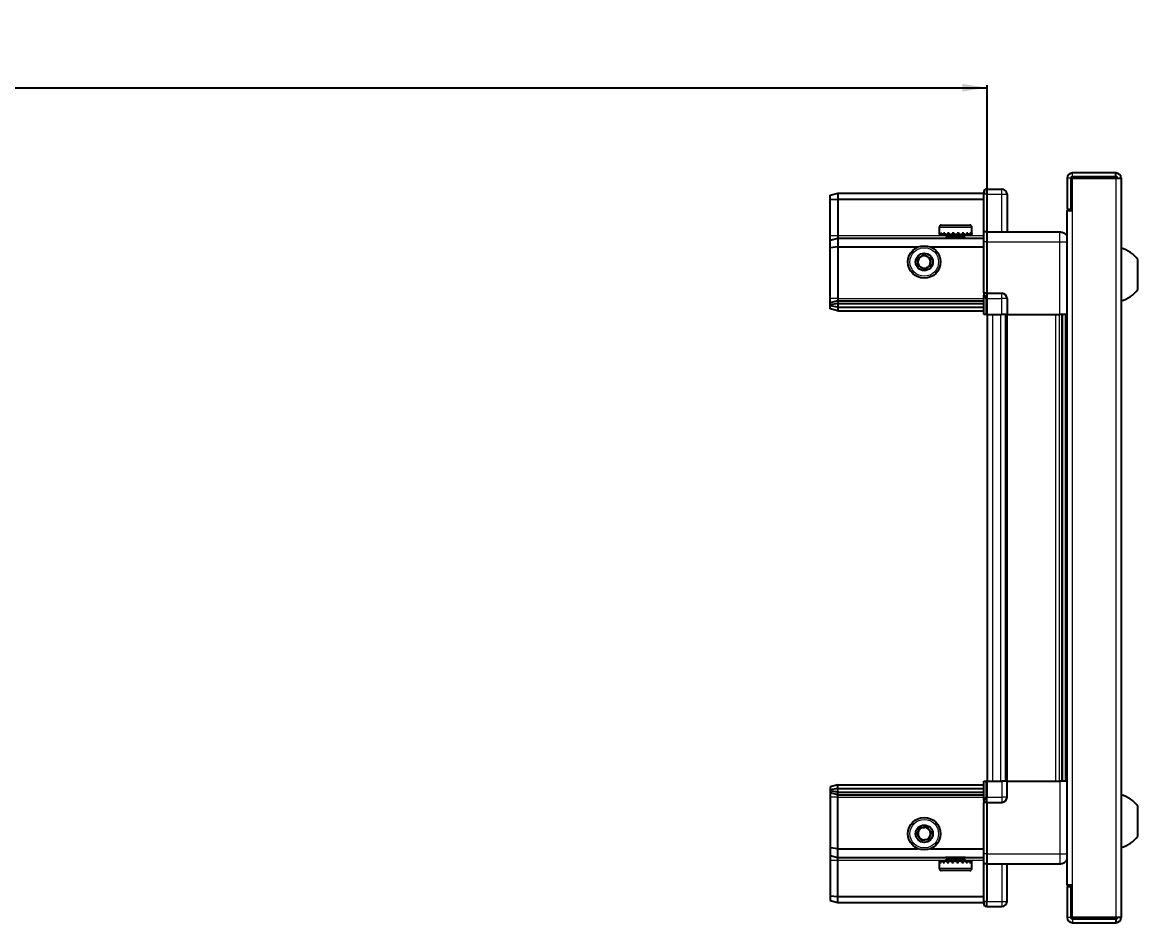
# Model space of a CAD drawing. Header units: millimetres. Extents: x 899 to 3483, y 184 to 1793.
# Drawn here: x 2277.5 to 2722.1, y 1344.4 to 1703.5 of the extents above; entities that cross this region are included whole.
import ezdxf

# ---------------------------------------------------------------- set-up
doc = ezdxf.new("R2010")
doc.units = ezdxf.units.MM
doc.layers.add('FORMAT', color=7, linetype='Continuous')
doc.styles.add('SLDTEXTSTYLE0', font='TXT', dxfattribs={"width": 0.75})
doc.dimstyles.new('SLDDIMSTYLE0', dxfattribs={"dimtxt": 20, "dimasz": 10, "dimexe": 0, "dimexo": 0.0625, "dimgap": 5, "dimtad": 2, "dimdec": 1, "dimrnd": 1e-09, "dimzin": 12, "dimdsep": 46, "dimtxsty": 'SLDTEXTSTYLE0', "dimsah": 1, "dimcen": 0.09, "dimadec": 0, "dimazin": 3, "dimtfac": 1, "dimtofl": 0, "dimtmove": 0, "dimatfit": 3, "dimfxl": 0, "dimfrac": 2, "dimtolj": 1, "dimtzin": 12, "dimarcsym": 0})

# ---------------------------------------------------------------- blocks, each defined once
blk = doc.blocks.new('_D_4')
at = {"layer": 'FORMAT'}
for p, q in [((1762.2, 1586.94), (1762.2, 1678.43)), ((1762.2, 1677.43), (2662.2, 1677.43)), ((2662.2, 1586.94), (2662.2, 1678.43))]:
    blk.add_line(p, q, dxfattribs=at)
for points in [[(1762.2, 1677.43), (1772.2, 1675.9), (1772.2, 1678.97)], [(2662.2, 1677.43), (2652.2, 1678.97), (2652.2, 1675.9)]]:
    blk.add_solid(points, dxfattribs=at)
at = {"layer": 'FORMAT', "insert": (2190.03, 1703.22), "char_height": 20, "attachment_point": 1, "style": 'SLDTEXTSTYLE0'}
blk.add_mtext('900', dxfattribs=at)

msp = doc.modelspace()

# ---------------------------------------------------------------- linework, layer by layer
at = {"color": 7, "linetype": 'Continuous', "lineweight": 25}
for p, q in [((2694.05, 1641.33), (2694.05, 1628.93)), ((2695.55, 1641.33), (2695.55, 1628.93)), ((2696.05, 1628.43), (2696.05, 1641.33)), ((2696.05, 1641.33), (2713.45, 1641.33)), ((2713.45, 1643.43), (2696.15, 1643.43)), ((2713.45, 1641.93), (2696.15, 1641.93)), ((2713.45, 1641.93), (2713.45, 1643.43)), ((2713.45, 1641.33), (2715.55, 1641.33)), ((2715.55, 1641.33), (2715.55, 1346.53)), ((2661.71, 1636.93), (2660.85, 1636.43)), ((2661.71, 1636.93), (2660.85, 1636.43)), ((2660.85, 1636.43), (2660.85, 1634.93)), ((2662.05, 1636.93), (2661.71, 1636.93)), ((2662.05, 1636.93), (2661.71, 1636.93)), ((2662.05, 1636.93), (2662.05, 1636.93)), ((2662.05, 1634.93), (2662.05, 1636.93)), ((2662.05, 1636.93), (2668.05, 1636.93)), ((2599.55, 1634.63), (2602.55, 1635.43)), ((2599.55, 1632.78), (2599.55, 1634.63)), ((2599.55, 1632.78), (2602.55, 1632.93)), ((2599.55, 1618.43), (2599.55, 1632.78)), ((2602.55, 1635.43), (2602.55, 1632.93)), ((2602.55, 1635.43), (2660.85, 1635.43)), ((2602.55, 1632.93), (2602.55, 1618.43)), ((2602.55, 1632.93), (2660.85, 1632.93)), ((2660.85, 1620.13), (2660.85, 1634.93)), ((2662.05, 1634.93), (2662.05, 1620.13)), ((2670.05, 1634.93), (2670.05, 1619.93)), ((2693.95, 1628.43), (2693.95, 1359.43)), ((2693.95, 1628.43), (2696.05, 1628.43)), ((2694.05, 1628.93), (2695.55, 1628.93)), ((2643.05, 1621.83), (2643.05, 1618.93)), ((2643.05, 1618.93), (2643.09, 1618.93)), ((2643.21, 1619.43), (2643.09, 1619.43)), ((2643.09, 1619.43), (2643.09, 1618.93)), ((2643.09, 1618.93), (2643.21, 1618.93)), ((2643.21, 1619.43), (2643.21, 1618.93)), ((2643.21, 1618.93), (2643.62, 1618.93)), ((2643.96, 1619.43), (2643.62, 1619.43)), ((2643.62, 1619.43), (2643.62, 1618.93)), ((2643.62, 1618.93), (2643.96, 1618.93)), ((2643.85, 1622.63), (2655.25, 1622.63)), ((2643.96, 1619.43), (2643.96, 1618.93)), ((2643.96, 1618.93), (2644.73, 1618.93)), ((2645.25, 1619.43), (2644.73, 1619.43)), ((2644.73, 1619.43), (2644.73, 1618.93)), ((2644.73, 1618.93), (2645.25, 1618.93)), ((2645.15, 1618.93), (2645.15, 1618.83)), ((2645.15, 1618.83), (2653.95, 1618.83)), ((2645.25, 1619.43), (2645.25, 1618.93)), ((2645.25, 1618.93), (2646.31, 1618.93)), ((2646.97, 1619.43), (2646.31, 1619.43)), ((2646.31, 1619.43), (2646.31, 1618.93)), ((2646.31, 1618.93), (2646.97, 1618.93)), ((2646.97, 1619.43), (2646.97, 1618.93)), ((2646.97, 1618.93), (2648.21, 1618.93)), ((2648.94, 1619.43), (2648.21, 1619.43)), ((2648.21, 1619.43), (2648.21, 1618.93)), ((2648.21, 1618.93), (2648.64, 1618.93)), ((2648.64, 1619.43), (2648.64, 1618.93)), ((2648.94, 1619.43), (2648.94, 1618.93)), ((2648.94, 1618.93), (2650.24, 1618.93)), ((2650.97, 1619.43), (2650.24, 1619.43)), ((2650.24, 1619.43), (2650.24, 1618.93)), ((2650.51, 1619.43), (2650.51, 1618.93)), ((2650.51, 1618.93), (2650.97, 1618.93)), ((2650.97, 1619.43), (2650.97, 1618.93)), ((2650.97, 1618.93), (2652.2, 1618.93)), ((2652.86, 1619.43), (2652.2, 1619.43)), ((2652.2, 1619.43), (2652.2, 1618.93)), ((2652.2, 1618.93), (2652.86, 1618.93)), ((2652.86, 1619.43), (2652.86, 1618.93)), ((2652.86, 1618.93), (2653.91, 1618.93)), ((2654.43, 1619.43), (2653.91, 1619.43)), ((2653.91, 1619.43), (2653.91, 1618.93)), ((2653.91, 1618.93), (2654.43, 1618.93)), ((2653.95, 1618.83), (2653.95, 1618.93)), ((2654.43, 1619.43), (2654.43, 1618.93)), ((2654.43, 1618.93), (2655.18, 1618.93)), ((2655.52, 1619.43), (2655.18, 1619.43)), ((2655.18, 1619.43), (2655.18, 1618.93)), ((2655.18, 1618.93), (2655.52, 1618.93)), ((2655.52, 1619.43), (2655.52, 1618.93)), ((2655.52, 1618.93), (2655.91, 1618.93)), ((2656.02, 1619.43), (2655.91, 1619.43)), ((2655.91, 1619.43), (2655.91, 1618.93)), ((2655.91, 1618.93), (2656.02, 1618.93)), ((2656.02, 1619.43), (2656.02, 1618.93)), ((2656.02, 1618.93), (2656.05, 1618.93)), ((2656.05, 1618.93), (2656.05, 1621.83)), ((2660.85, 1619.93), (2660.85, 1620.13)), ((2662.05, 1619.93), (2660.85, 1619.93)), ((2660.85, 1615.93), (2660.85, 1619.93)), ((2662.05, 1620.13), (2662.05, 1619.93)), ((2662.05, 1619.93), (2662.05, 1615.93)), ((2662.05, 1619.93), (2691.05, 1619.93)), ((2599.55, 1616.63), (2599.55, 1618.43)), ((2599.55, 1616.63), (2602.55, 1617.43)), ((2599.55, 1613.6), (2599.55, 1616.63)), ((2602.55, 1618.43), (2602.55, 1617.43)), ((2602.55, 1617.43), (2602.55, 1613.93)), ((2602.55, 1617.43), (2660.85, 1617.43)), ((2645.55, 1618.43), (2646.24, 1617.95)), ((2645.55, 1618.43), (2653.55, 1618.43)), ((2646.24, 1617.95), (2645.55, 1617.47)), ((2645.55, 1617.47), (2645.55, 1617.43)), ((2645.55, 1617.47), (2653.55, 1617.47)), ((2646.24, 1617.95), (2652.86, 1617.95)), ((2652.86, 1617.95), (2653.55, 1618.43)), ((2653.55, 1617.47), (2652.86, 1617.95)), ((2653.55, 1617.43), (2653.55, 1617.47)), ((2660.85, 1595.63), (2660.85, 1615.93)), ((2662.05, 1615.93), (2662.05, 1595.63)), ((2602.55, 1613.93), (2599.55, 1613.6)), ((2599.55, 1593.43), (2599.55, 1613.6)), ((2602.55, 1613.93), (2602.55, 1593.43)), ((2602.55, 1613.93), (2634.55, 1613.93)), ((2639.55, 1613.93), (2660.85, 1613.93)), ((2722.15, 1596.93), (2722.15, 1608.93)), ((2599.55, 1591.63), (2599.55, 1593.43)), ((2602.55, 1592.43), (2599.55, 1591.63)), ((2602.55, 1593.43), (2602.55, 1592.43)), ((2602.55, 1592.43), (2602.55, 1591.43)), ((2602.55, 1592.43), (2660.85, 1592.43)), ((2660.85, 1595.43), (2660.85, 1595.63)), ((2662.05, 1595.43), (2660.85, 1595.43)), ((2660.85, 1595.43), (2660.85, 1594.76)), ((2660.85, 1586.93), (2660.85, 1594.76)), ((2661.71, 1593.43), (2661.71, 1586.93)), ((2662.05, 1595.63), (2662.05, 1595.43)), ((2662.05, 1593.43), (2662.05, 1595.43)), ((2662.05, 1593.43), (2662.05, 1595.43)), ((2662.05, 1595.43), (2668.05, 1595.43)), ((2662.05, 1593.43), (2662.05, 1586.93)), ((2670.05, 1593.43), (2670.05, 1586.93)), ((2599.55, 1590.89), (2599.55, 1591.63)), ((2602.55, 1591.43), (2599.55, 1590.89)), ((2599.55, 1590.39), (2599.55, 1590.89)), ((2602.55, 1589.93), (2599.55, 1590.39)), ((2599.55, 1589.24), (2599.55, 1590.39)), ((2602.55, 1588.43), (2599.55, 1589.24)), ((2602.55, 1591.43), (2660.85, 1591.43)), ((2602.55, 1591.43), (2602.55, 1589.93)), ((2602.55, 1589.93), (2602.55, 1588.43)), ((2602.55, 1589.93), (2660.85, 1589.93)), ((2602.55, 1588.43), (2660.85, 1588.43)), ((2661.71, 1586.93), (2660.85, 1586.93)), ((2662.05, 1586.93), (2661.71, 1586.93)), ((2662.05, 1586.93), (2668.05, 1586.93)), ((2662.2, 1586.93), (2662.2, 1400.93)), ((2670.05, 1586.93), (2668.05, 1586.93)), ((2669.4, 1586.93), (2669.4, 1400.93)), ((2670.05, 1586.93), (2691.05, 1586.93)), ((2692.07, 1400.93), (2692.07, 1586.93)), ((2692.11, 1400.93), (2692.11, 1586.93)), ((2693.9, 1586.93), (2693.9, 1400.93)), ((2660.85, 1393.11), (2660.85, 1400.93)), ((2660.85, 1400.93), (2661.71, 1400.93)), ((2661.71, 1400.93), (2661.71, 1400.93)), ((2661.71, 1400.93), (2661.71, 1394.43)), ((2662.05, 1400.93), (2661.71, 1400.93)), ((2662.05, 1400.93), (2662.05, 1394.43)), ((2662.05, 1400.93), (2662.05, 1400.93)), ((2662.05, 1400.93), (2662.05, 1394.43)), ((2662.05, 1400.93), (2668.05, 1400.93)), ((2670.05, 1400.93), (2668.05, 1400.93)), ((2670.05, 1394.43), (2670.05, 1400.93)), ((2670.05, 1400.93), (2691.05, 1400.93)), ((2602.55, 1399.43), (2599.55, 1398.63)), ((2599.55, 1398.63), (2599.55, 1397.48)), ((2602.55, 1397.93), (2599.55, 1397.48)), ((2599.55, 1397.48), (2599.55, 1396.98)), ((2602.55, 1396.43), (2599.55, 1396.98)), ((2599.55, 1396.98), (2599.55, 1396.24)), ((2602.55, 1397.93), (2602.55, 1399.43)), ((2602.55, 1399.43), (2660.85, 1399.43)), ((2602.55, 1396.43), (2602.55, 1397.93)), ((2602.55, 1397.93), (2660.85, 1397.93)), ((2602.55, 1396.43), (2660.85, 1396.43)), ((2602.55, 1395.43), (2602.55, 1396.43)), ((2602.55, 1395.43), (2599.55, 1396.24)), ((2599.55, 1396.24), (2599.55, 1394.43)), ((2599.55, 1394.43), (2599.55, 1374.27)), ((2602.55, 1395.43), (2660.85, 1395.43)), ((2602.55, 1394.43), (2602.55, 1395.43)), ((2602.55, 1373.93), (2602.55, 1394.43)), ((2660.85, 1393.11), (2660.85, 1392.43)), ((2662.05, 1392.43), (2660.85, 1392.43)), ((2660.85, 1392.23), (2660.85, 1392.43)), ((2660.85, 1371.93), (2660.85, 1392.23)), ((2662.05, 1392.43), (2662.05, 1394.43)), ((2662.05, 1392.43), (2662.05, 1392.23)), ((2662.05, 1392.43), (2668.05, 1392.43)), ((2662.05, 1392.23), (2662.05, 1371.93)), ((2722.15, 1378.93), (2722.15, 1390.93)), ((2602.55, 1373.93), (2599.55, 1374.27)), ((2599.55, 1374.27), (2599.55, 1371.24)), ((2599.55, 1371.24), (2602.55, 1370.43)), ((2599.55, 1371.24), (2599.55, 1369.43)), ((2602.55, 1373.93), (2634.55, 1373.93)), ((2602.55, 1370.43), (2602.55, 1373.93)), ((2602.55, 1370.43), (2660.85, 1370.43)), ((2602.55, 1369.43), (2602.55, 1370.43)), ((2639.55, 1373.93), (2660.85, 1373.93)), ((2645.55, 1370.43), (2645.55, 1370.4)), ((2645.55, 1370.4), (2646.24, 1369.92)), ((2653.55, 1370.4), (2645.55, 1370.4)), ((2646.24, 1369.92), (2645.55, 1369.43)), ((2652.86, 1369.92), (2646.24, 1369.92)), ((2652.86, 1369.92), (2653.55, 1370.4)), ((2653.55, 1369.43), (2652.86, 1369.92)), ((2653.55, 1370.4), (2653.55, 1370.43)), ((2660.85, 1367.93), (2660.85, 1371.93)), ((2662.05, 1371.93), (2662.05, 1367.93)), ((2599.55, 1369.43), (2599.55, 1355.09)), ((2602.55, 1354.93), (2602.55, 1369.43)), ((2643.05, 1368.93), (2643.05, 1366.03)), ((2643.07, 1368.93), (2643.05, 1368.93)), ((2643.07, 1368.43), (2643.07, 1368.93)), ((2643.16, 1368.93), (2643.07, 1368.93)), ((2643.07, 1368.43), (2643.16, 1368.43)), ((2643.16, 1368.43), (2643.16, 1368.93)), ((2643.54, 1368.93), (2643.16, 1368.93)), ((2643.54, 1368.43), (2643.54, 1368.93)), ((2643.86, 1368.93), (2643.54, 1368.93)), ((2643.54, 1368.43), (2643.86, 1368.43)), ((2655.25, 1365.23), (2643.85, 1365.23)), ((2643.86, 1368.43), (2643.86, 1368.93)), ((2644.59, 1368.93), (2643.86, 1368.93)), ((2644.59, 1368.43), (2644.59, 1368.93)), ((2645.1, 1368.93), (2644.59, 1368.93)), ((2644.59, 1368.43), (2645.1, 1368.43)), ((2645.1, 1368.43), (2645.1, 1368.93)), ((2646.14, 1368.93), (2645.1, 1368.93)), ((2645.15, 1369.03), (2645.15, 1368.93)), ((2653.95, 1369.03), (2645.15, 1369.03)), ((2653.55, 1369.43), (2645.55, 1369.43)), ((2646.14, 1368.43), (2646.14, 1368.93)), ((2646.79, 1368.93), (2646.14, 1368.93)), ((2646.14, 1368.43), (2646.79, 1368.43)), ((2646.79, 1368.43), (2646.79, 1368.93)), ((2648.01, 1368.93), (2646.79, 1368.93)), ((2648.01, 1368.43), (2648.01, 1368.93)), ((2648.51, 1368.93), (2648.01, 1368.93)), ((2648.01, 1368.43), (2648.74, 1368.43)), ((2648.51, 1368.43), (2648.51, 1368.93)), ((2648.74, 1368.43), (2648.74, 1368.93)), ((2650.04, 1368.93), (2648.74, 1368.93)), ((2650.04, 1368.43), (2650.04, 1368.93)), ((2650.04, 1368.43), (2650.77, 1368.43)), ((2650.38, 1368.43), (2650.38, 1368.93)), ((2650.77, 1368.93), (2650.38, 1368.93)), ((2650.77, 1368.43), (2650.77, 1368.93)), ((2652.02, 1368.93), (2650.77, 1368.93)), ((2652.02, 1368.43), (2652.02, 1368.93)), ((2652.69, 1368.93), (2652.02, 1368.93)), ((2652.02, 1368.43), (2652.69, 1368.43)), ((2652.69, 1368.43), (2652.69, 1368.93)), ((2653.76, 1368.93), (2652.69, 1368.93)), ((2653.76, 1368.43), (2653.76, 1368.93)), ((2654.29, 1368.93), (2653.76, 1368.93)), ((2653.76, 1368.43), (2654.29, 1368.43)), ((2653.95, 1368.93), (2653.95, 1369.03)), ((2654.29, 1368.43), (2654.29, 1368.93)), ((2655.08, 1368.93), (2654.29, 1368.93)), ((2655.08, 1368.43), (2655.08, 1368.93)), ((2655.43, 1368.93), (2655.08, 1368.93)), ((2655.08, 1368.43), (2655.43, 1368.43)), ((2655.43, 1368.43), (2655.43, 1368.93)), ((2655.86, 1368.93), (2655.43, 1368.93)), ((2655.86, 1368.43), (2655.86, 1368.93)), ((2656, 1368.93), (2655.86, 1368.93)), ((2655.86, 1368.43), (2656, 1368.43)), ((2656, 1368.43), (2656, 1368.93)), ((2656.05, 1368.93), (2656, 1368.93)), ((2656.05, 1366.03), (2656.05, 1368.93)), ((2662.05, 1367.93), (2660.85, 1367.93)), ((2660.85, 1367.73), (2660.85, 1367.93)), ((2660.85, 1352.93), (2660.85, 1367.73)), ((2662.05, 1367.93), (2662.05, 1367.73)), ((2662.05, 1367.93), (2691.05, 1367.93)), ((2662.05, 1367.73), (2662.05, 1352.93)), ((2662.05, 1367.73), (2662.05, 1352.93)), ((2670.05, 1352.93), (2670.05, 1367.93)), ((2696.05, 1359.43), (2693.95, 1359.43)), ((2694.05, 1358.93), (2695.55, 1358.93)), ((2694.05, 1358.93), (2694.05, 1346.53)), ((2695.55, 1358.93), (2695.55, 1346.53)), ((2696.05, 1346.53), (2696.05, 1359.43)), ((2599.55, 1355.09), (2602.55, 1354.93)), ((2599.55, 1355.09), (2599.55, 1353.24)), ((2599.55, 1353.24), (2602.55, 1352.43)), ((2602.55, 1354.93), (2660.85, 1354.93)), ((2602.55, 1352.43), (2602.55, 1354.93)), ((2602.55, 1352.43), (2660.85, 1352.43)), ((2660.85, 1352.93), (2660.85, 1351.43)), ((2662.05, 1350.93), (2662.05, 1352.93)), ((2660.85, 1351.43), (2661.71, 1350.93)), ((2662.05, 1350.93), (2661.71, 1350.93)), ((2662.05, 1350.93), (2668.05, 1350.93)), ((2713.45, 1346.53), (2696.05, 1346.53)), ((2696.15, 1345.93), (2713.45, 1345.93)), ((2696.15, 1344.43), (2713.45, 1344.43)), ((2715.55, 1346.53), (2713.45, 1346.53)), ((2713.45, 1345.93), (2713.45, 1344.43))]:
    msp.add_line(p, q, dxfattribs=at)
at = {"color": 8, "linetype": 'Continuous', "lineweight": 18}
for p, q in [((2695.55, 1641.33), (2694.05, 1641.33)), ((2696.15, 1641.93), (2696.15, 1643.43)), ((2713.45, 1641.33), (2713.45, 1346.53)), ((2668.05, 1634.93), (2668.05, 1636.93)), ((2662.05, 1634.93), (2660.85, 1634.93)), ((2662.05, 1634.93), (2668.05, 1634.93)), ((2668.05, 1619.93), (2668.05, 1634.93)), ((2668.05, 1634.93), (2670.05, 1634.93)), ((2696.05, 1628.43), (2696.05, 1359.43)), ((2643.05, 1621.83), (2656.05, 1621.83)), ((2660.85, 1620.13), (2662.05, 1620.13)), ((2599.55, 1618.43), (2602.55, 1618.43)), ((2602.55, 1618.43), (2645.55, 1618.43)), ((2653.55, 1618.43), (2660.85, 1618.43)), ((2662.05, 1615.93), (2660.85, 1615.93)), ((2662.05, 1615.93), (2691.05, 1615.93)), ((2691.05, 1586.93), (2691.05, 1615.93)), ((2602.55, 1593.43), (2599.55, 1593.43)), ((2602.55, 1593.43), (2660.85, 1593.43)), ((2660.85, 1595.63), (2662.05, 1595.63)), ((2662.05, 1593.43), (2661.71, 1593.43)), ((2662.05, 1593.43), (2668.05, 1593.43)), ((2668.05, 1593.43), (2668.05, 1595.43)), ((2668.05, 1586.93), (2668.05, 1593.43)), ((2670.05, 1593.43), (2668.05, 1593.43)), ((2664.2, 1586.93), (2664.2, 1400.93)), ((2667.4, 1586.93), (2667.4, 1400.93)), ((2670.05, 1586.93), (2670.05, 1400.93)), ((2689.45, 1400.93), (2689.45, 1586.93)), ((2690.86, 1586.93), (2690.86, 1400.93)), ((2693.31, 1400.93), (2693.31, 1586.93)), ((2662.05, 1400.93), (2661.71, 1400.93)), ((2668.05, 1400.93), (2668.05, 1394.43)), ((2691.05, 1400.93), (2691.05, 1371.93)), ((2602.55, 1394.43), (2599.55, 1394.43)), ((2602.55, 1394.43), (2660.85, 1394.43)), ((2662.05, 1392.23), (2660.85, 1392.23)), ((2662.05, 1394.43), (2661.71, 1394.43)), ((2662.05, 1394.43), (2668.05, 1394.43)), ((2670.05, 1394.43), (2668.05, 1394.43)), ((2668.05, 1394.43), (2668.05, 1392.43)), ((2662.05, 1371.93), (2660.85, 1371.93)), ((2662.05, 1371.93), (2691.05, 1371.93)), ((2599.55, 1369.43), (2602.55, 1369.43)), ((2602.55, 1369.43), (2645.55, 1369.43)), ((2656.05, 1366.03), (2643.05, 1366.03)), ((2653.55, 1369.43), (2660.85, 1369.43)), ((2662.05, 1367.73), (2660.85, 1367.73)), ((2668.05, 1367.93), (2668.05, 1352.93)), ((2662.05, 1352.93), (2660.85, 1352.93)), ((2662.05, 1352.93), (2668.05, 1352.93)), ((2668.05, 1352.93), (2670.05, 1352.93)), ((2668.05, 1352.93), (2668.05, 1350.93)), ((2695.55, 1346.53), (2694.05, 1346.53)), ((2696.15, 1345.93), (2696.15, 1344.43))]:
    msp.add_line(p, q, dxfattribs=at)
at = {"color": 7, "linetype": 'Continuous', "lineweight": 25}
for centre, radius in [((2637.05, 1607.93), 6.5), ((2637.05, 1607.93), 3.46), ((2637.05, 1379.93), 6.5), ((2637.05, 1379.93), 3.46)]:
    msp.add_circle(centre, radius, dxfattribs=at)
at = {"color": 8, "linetype": 'Continuous', "lineweight": 18}
for centre in [(2637.05, 1607.93), (2637.05, 1379.93)]:
    msp.add_circle(centre, 5.7, dxfattribs=at)
at = {"color": 7, "linetype": 'Continuous', "lineweight": 25}
for centre, radius, start, end in [((2696.15, 1641.33), 2.1, 90, 180), ((2696.15, 1641.33), 0.6, 90, 180), ((2713.45, 1641.33), 2.1, 0, 90), ((2713.45, 1641.33), 0.6, 0, 90), ((2668.05, 1634.93), 2, 0, 90), ((2643.85, 1621.83), 0.8, 90, 180), ((2645.15, 1618.43), 0.4, 0, 90), ((2653.95, 1618.43), 0.4, 90, 180), ((2655.25, 1621.83), 0.8, 0, 90), ((2637.05, 1607.93), 2.5, 120.741, 180.741), ((2637.05, 1607.93), 2.5, 60.741, 120.741), ((2637.05, 1607.93), 2.5, 0.741, 60.741), ((2712.52, 1601.91), 11.91, 36.1266, 75.2996), ((2637.05, 1607.93), 2.5, 180.741, 240.741), ((2637.05, 1607.93), 2.5, 240.741, 300.741), ((2637.05, 1607.93), 2.5, 300.741, 0.741), ((2712.52, 1603.96), 11.91, 284.7004, 323.8734), ((2668.05, 1593.43), 2, 0, 90), ((2668.05, 1394.43), 2, 270, 0), ((2712.52, 1383.91), 11.91, 36.1266, 75.2996), ((2637.05, 1379.93), 2.5, 155.9116, 215.9116), ((2637.05, 1379.93), 2.5, 95.9116, 155.9116), ((2637.05, 1379.93), 2.5, 35.9116, 95.9116), ((2637.05, 1379.93), 2.5, 275.9116, 335.9116), ((2637.05, 1379.93), 2.5, 335.9116, 35.9116), ((2712.52, 1385.96), 11.91, 284.7004, 323.8734), ((2637.05, 1379.93), 2.5, 215.9116, 275.9116), ((2643.85, 1366.03), 0.8, 180, 270), ((2645.15, 1369.43), 0.4, 270, 360), ((2653.95, 1369.43), 0.4, 180, 270), ((2655.25, 1366.03), 0.8, 270, 360), ((2668.05, 1352.93), 2, 270, 0), ((2696.15, 1346.53), 2.1, 180, 270), ((2696.15, 1346.53), 0.6, 180, 270), ((2713.45, 1346.53), 2.1, 270, 0), ((2713.45, 1346.53), 0.6, 270, 0)]:
    msp.add_arc(centre, radius, start, end, dxfattribs=at)
for centre, start_param, end_param in [((2658.25, 1593.43), 0, 0.722734), ((2658.25, 1394.43), 5.560451, 6.283185)]:
    msp.add_ellipse(centre, major_axis=(3.46, 0), ratio=0.57735, start_param=start_param, end_param=end_param, dxfattribs=at)
for points, knots in [([(2691.05, 1619.93), (2691.49, 1619.89), (2692.17, 1619.82), (2692.98, 1619.38), (2693.53, 1618.94), (2693.81, 1618.57), (2693.95, 1618.39)], [0, 0, 0, 0, 0.3842982, 0.5911726, 0.8024372, 1, 1, 1, 1]), ([(2634.53, 1609.34), (2634.97, 1609.61), (2635.8, 1610.1), (2636.63, 1610.59), (2637.01, 1610.82)], [0, 0, 0, 0, 0.534686, 1, 1, 1, 1]), ([(2637.01, 1610.82), (2637.46, 1610.57), (2638.3, 1610.1), (2639.14, 1609.63), (2639.53, 1609.41)], [0, 0, 0, 0, 0.534686, 1, 1, 1, 1]), ([(2634.57, 1606.46), (2634.57, 1606.58), (2634.56, 1607.18), (2634.54, 1608.18), (2634.53, 1609), (2634.53, 1609.34)], [0, 0, 0, 0, 0.133125, 0.637099, 1, 1, 1, 1]), ([(2637.09, 1605.05), (2636.64, 1605.3), (2635.79, 1605.77), (2634.96, 1606.24), (2634.57, 1606.46)], [0, 0, 0, 0, 0.534686, 1, 1, 1, 1]), ([(2639.57, 1606.52), (2639.12, 1606.26), (2638.29, 1605.77), (2637.47, 1605.28), (2637.09, 1605.05)], [0, 0, 0, 0, 0.534686, 1, 1, 1, 1]), ([(2639.53, 1609.41), (2639.53, 1609.06), (2639.54, 1608.24), (2639.56, 1607.25), (2639.57, 1606.65), (2639.57, 1606.52)], [0, 0, 0, 0, 0.362901, 0.866875, 1, 1, 1, 1]), ([(2693.9, 1586.93), (2693.86, 1586.93), (2693.64, 1586.93), (2692.92, 1586.93), (2691.96, 1586.93), (2691.31, 1586.93), (2691.05, 1586.93)], [0, 0, 0, 0, 0.071707, 0.420979, 0.770251, 1, 1, 1, 1]), ([(2693.9, 1400.93), (2693.86, 1400.93), (2693.64, 1400.93), (2692.92, 1400.93), (2691.96, 1400.93), (2691.31, 1400.93), (2691.05, 1400.93)], [0, 0, 0, 0, 0.0717073, 0.4209791, 0.7702508, 1, 1, 1, 1]), ([(2634.18, 1379.64), (2634.39, 1380.11), (2634.78, 1380.99), (2635.17, 1381.86), (2635.36, 1382.27)], [0, 0, 0, 0, 0.534686, 1, 1, 1, 1]), ([(2635.87, 1377.3), (2635.57, 1377.72), (2635, 1378.5), (2634.44, 1379.27), (2634.18, 1379.64)], [0, 0, 0, 0, 0.534686, 1, 1, 1, 1]), ([(2635.36, 1382.27), (2635.7, 1382.31), (2636.52, 1382.39), (2637.51, 1382.49), (2638.1, 1382.56), (2638.23, 1382.57)], [0, 0, 0, 0, 0.362901, 0.866875, 1, 1, 1, 1]), ([(2638.23, 1382.57), (2638.53, 1382.15), (2639.09, 1381.37), (2639.66, 1380.59), (2639.92, 1380.23)], [0, 0, 0, 0, 0.534686, 1, 1, 1, 1]), ([(2639.92, 1380.23), (2639.71, 1379.76), (2639.32, 1378.88), (2638.92, 1378), (2638.74, 1377.6)], [0, 0, 0, 0, 0.534686, 1, 1, 1, 1]), ([(2638.74, 1377.6), (2638.62, 1377.58), (2638.02, 1377.52), (2637.03, 1377.42), (2636.21, 1377.33), (2635.87, 1377.3)], [0, 0, 0, 0, 0.1331247, 0.6370994, 1, 1, 1, 1]), ([(2691.05, 1367.93), (2691.49, 1367.98), (2692.17, 1368.05), (2692.98, 1368.49), (2693.53, 1368.93), (2693.81, 1369.3), (2693.95, 1369.48)], [0, 0, 0, 0, 0.384298, 0.591173, 0.802437, 1, 1, 1, 1])]:
    msp.add_open_spline(points, degree=3, knots=knots, dxfattribs=at)
at = {"color": 8, "linetype": 'Continuous', "lineweight": 18}
for points in [[(2691.05, 1615.93), (2691.05, 1616.46), (2691.05, 1617.51), (2691.05, 1618.83), (2691.05, 1619.75), (2691.05, 1619.87), (2691.05, 1619.93)], [(2691.05, 1371.93), (2691.05, 1371.41), (2691.05, 1370.36), (2691.05, 1369.04), (2691.05, 1368.11), (2691.05, 1367.99), (2691.05, 1367.93)]]:
    msp.add_open_spline(points, degree=3, dxfattribs=at)
for points, knots in [([(2691.05, 1615.93), (2691.49, 1615.93), (2692.17, 1615.93), (2692.98, 1615.93), (2693.53, 1615.93), (2693.81, 1615.93), (2693.95, 1615.93)], [0, 0, 0, 0, 0.3842982, 0.5911726, 0.8024372, 1, 1, 1, 1]), ([(2691.05, 1371.93), (2691.49, 1371.93), (2692.17, 1371.93), (2692.98, 1371.93), (2693.53, 1371.93), (2693.81, 1371.93), (2693.95, 1371.93)], [0, 0, 0, 0, 0.384298, 0.591173, 0.802437, 1, 1, 1, 1])]:
    msp.add_open_spline(points, degree=3, knots=knots, dxfattribs=at)

# ---------------------------------------------------------------- dimensions: what is measured, and where the dimension line sits
at = {"layer": 'FORMAT'}
dim = msp.add_linear_dim(base=(2662.2, 1677.43), p1=(1762.2, 1586.93), p2=(2662.2, 1586.93), angle=0, dimstyle='SLDDIMSTYLE0', dxfattribs=at)
dim.commit()
dim.dimension.update_dxf_attribs({"geometry": '_D_4', "text_midpoint": (2212.2, 1677.43), "dimtype": 160})

doc.saveas('drawing.dxf')
